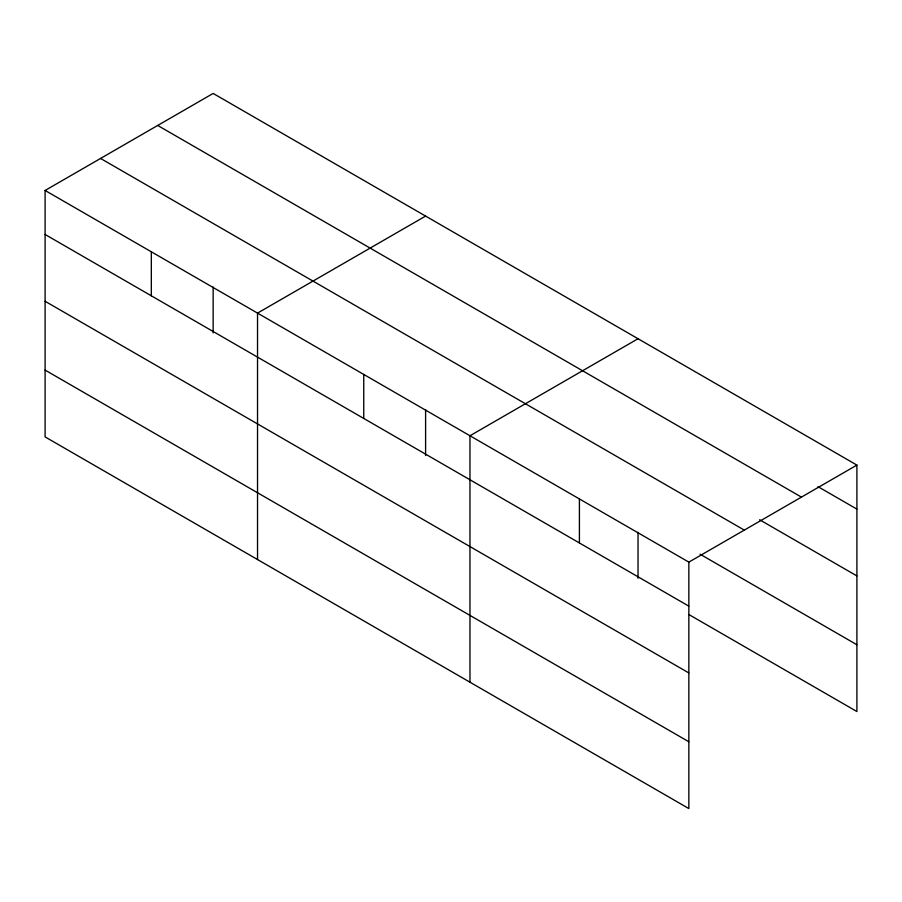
<?xml version="1.0" encoding="UTF-8"?>
<svg xmlns="http://www.w3.org/2000/svg" width="902" height="902" viewBox="0 0 902 902"><rect width="100%" height="100%" fill="white"/><g stroke="black" fill="none" stroke-linecap="round" stroke-linejoin="round"><path stroke-width="1.35" d="M688.846 672.937L688.846 562.126L45.1 190.469L45.1 436.906L688.846 808.564L688.846 672.937L45.1 301.279M689.094 614.657L856.9 711.531L856.9 465.094L213.154 93.436L45.1 190.469M425.597 216.085L257.532 313.107L257.532 559.556M638.03 338.735L469.965 435.756L469.965 682.205M688.846 562.126L856.9 465.094M817.99 486.652L856.9 509.111M157.703 125.457L801.438 497.115M759.619 519.755L856.9 575.916M100.562 158.448L744.297 530.105M700.042 554.178L856.9 644.738M45.1 234.475L688.846 606.144M45.1 370.102L688.846 741.76M638.03 532.293L638.03 578.216M579.411 498.941L579.411 542.959M425.597 409.643L425.597 455.566M363.754 374.431L363.754 418.449M213.154 286.994L213.154 332.917M151.322 251.782L151.322 295.8"/></g></svg>
